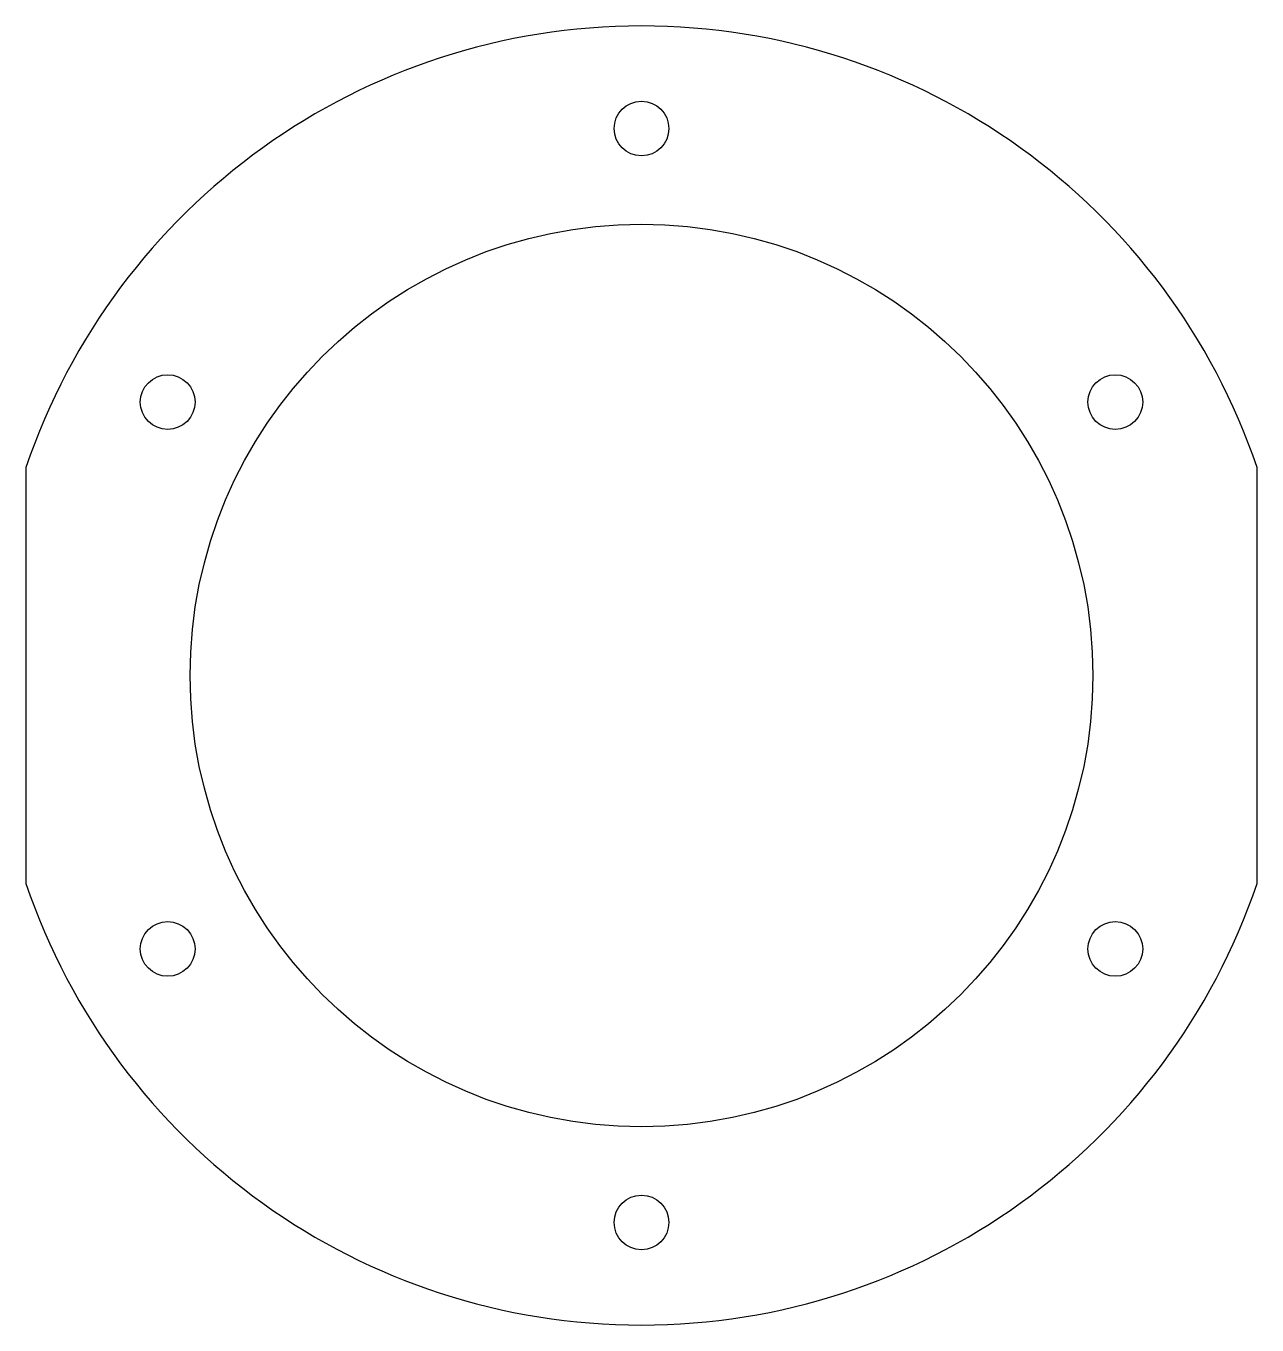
# Model space of a CAD drawing. Header units: millimetres. Extents: x -45 to 45, y -47.5 to 47.5.
import ezdxf

# ---------------------------------------------------------------- set-up
doc = ezdxf.new("R2010")
doc.units = ezdxf.units.MM

msp = doc.modelspace()

# ---------------------------------------------------------------- linework, layer by layer
at = {"color": 7, "linetype": 'Continuous', "lineweight": 25}
for p, q in [((-45, 15.207), (-45, -15.207)), ((45, -15.207), (45, 15.207))]:
    msp.add_line(p, q, dxfattribs=at)
for centre, radius in [((0, 40), 2), ((0, 0), 33), ((-34.641, 20), 2), ((34.641, 20), 2), ((-34.641, -20), 2), ((34.641, -20), 2), ((0, -40), 2)]:
    msp.add_circle(centre, radius, dxfattribs=at)
for start, end in [(18.67172, 161.32828), (198.67172, 341.32828)]:
    msp.add_arc((0, 0), 47.5, start, end, dxfattribs=at)

doc.saveas('drawing.dxf')
